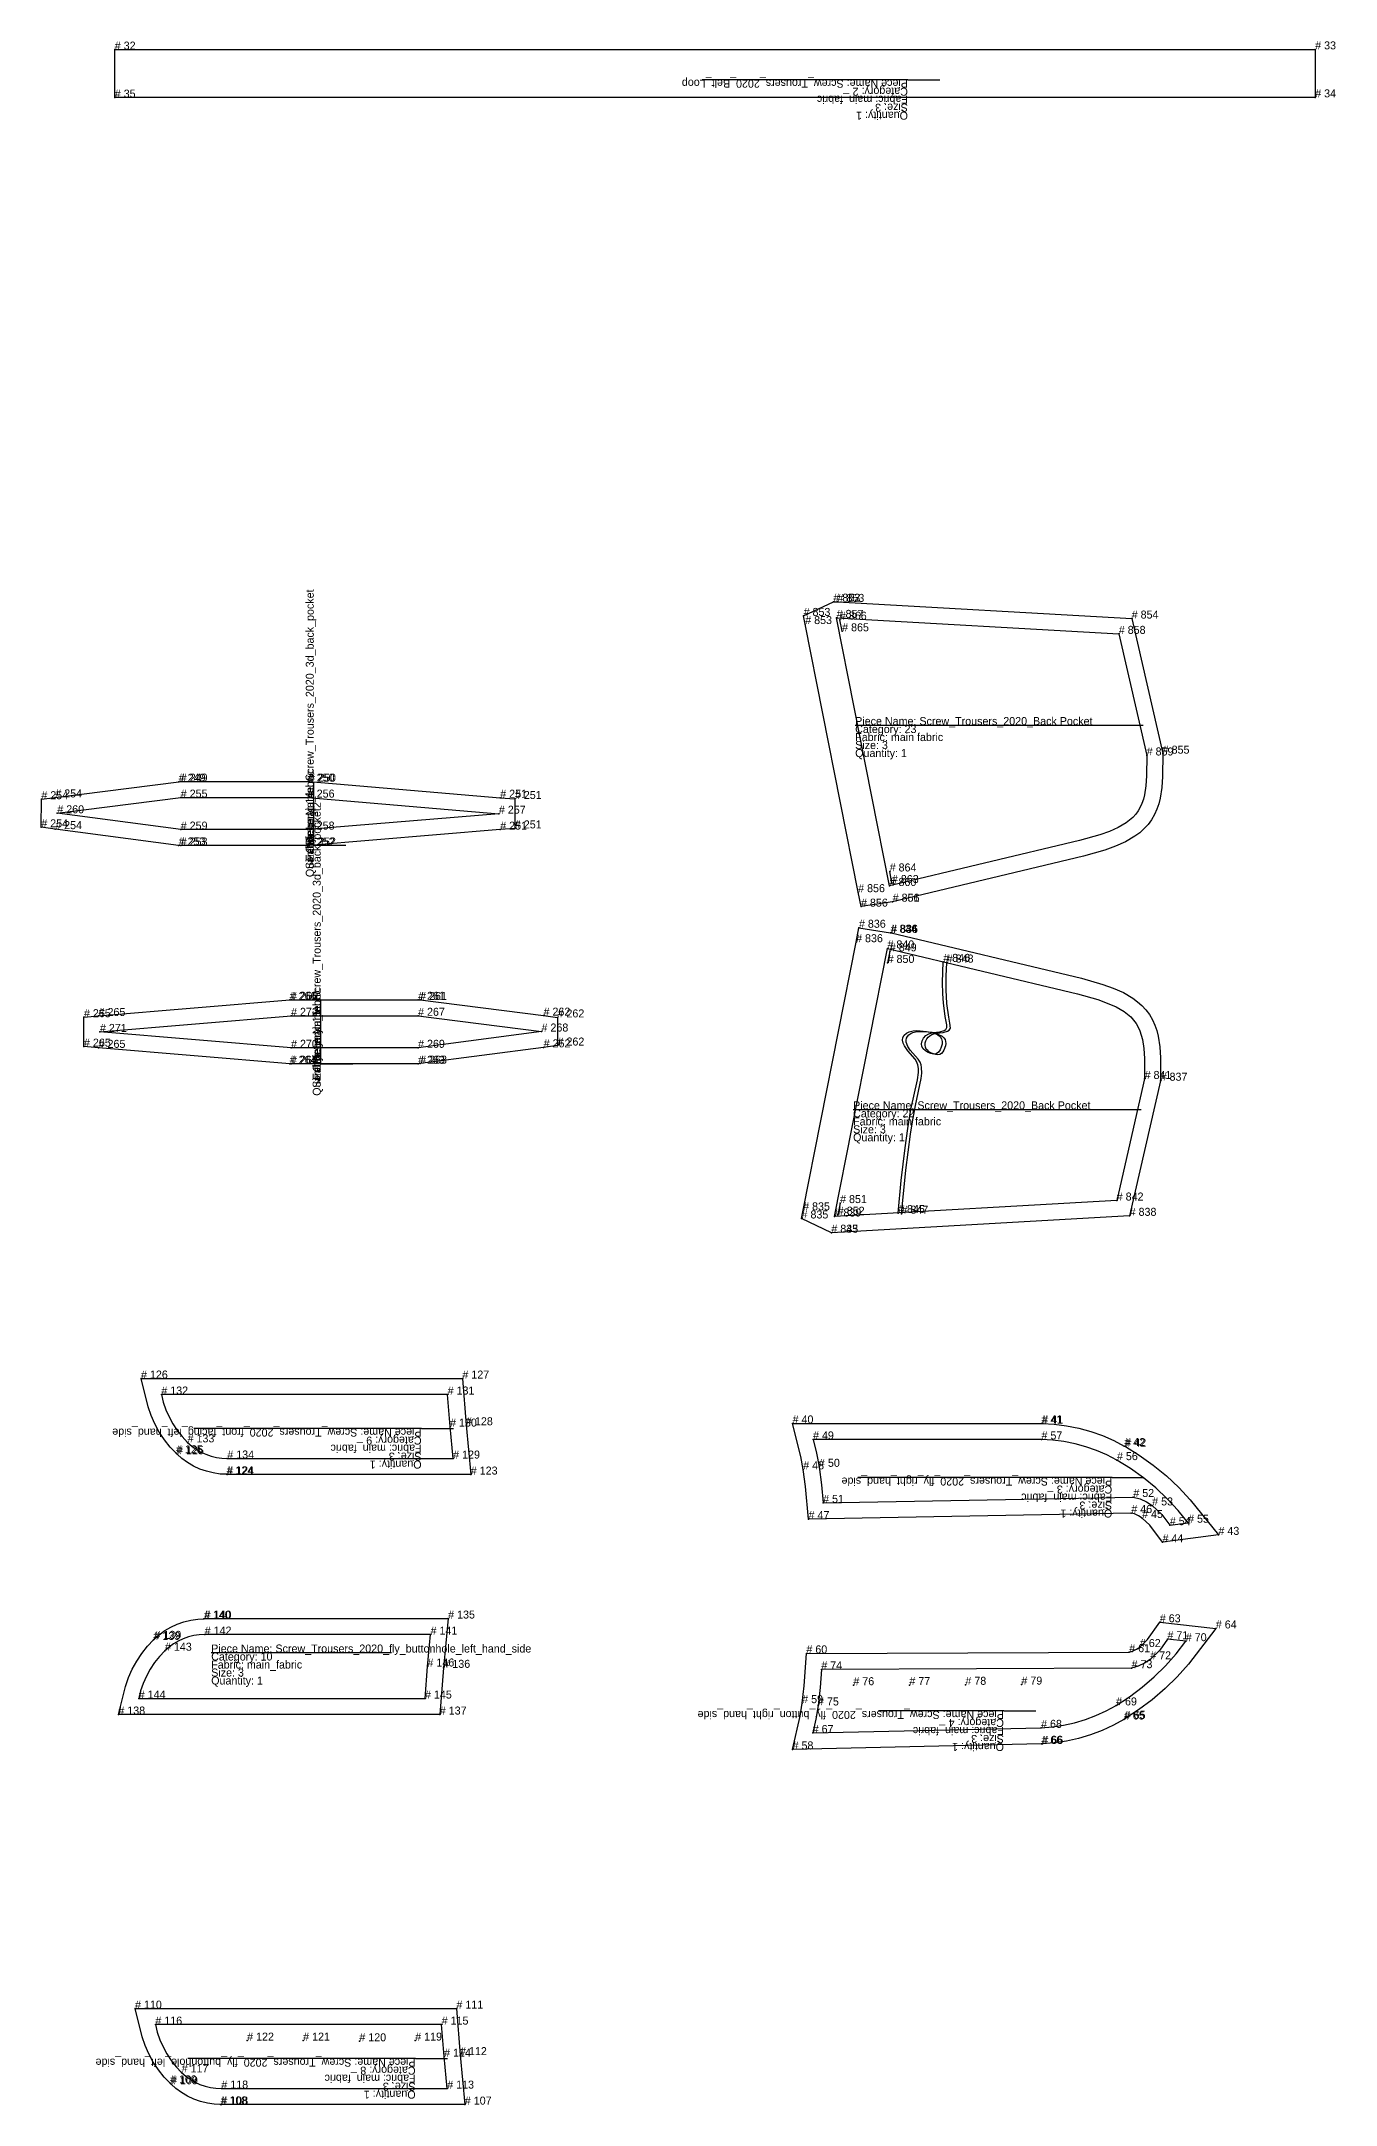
# Model space of a CAD drawing. Extents: x -265 to 2412, y -612 to 1604.
# Drawn here: x 1603 to 2412, y -612 to 677 of the extents above; entities that cross this region are included whole.
import ezdxf

# ---------------------------------------------------------------- set-up
doc = ezdxf.new("R2010")
doc.units = 0

# ---------------------------------------------------------------- blocks, each defined once
blk = doc.blocks.new('Belt_Loop-3')
at = {"layer": '1'}
blk.add_lwpolyline([(1649.35, 672.1475), (2399.35, 672.28), (2399.36, 642.28), (1649.36, 642.1475), (1649.35, 672.1475)], close=True, dxfattribs=at)
at = {"layer": '2'}
for p in [(1649.35, 672.1475), (2399.35, 672.28), (1649.36, 642.1475), (2399.36, 642.28)]:
    blk.add_point(p, dxfattribs=at)
at = {"layer": '5'}
blk.add_line((2144.9025, 653.335), (2164.9025, 653.335), dxfattribs=at)
at = {"layer": '7'}
blk.add_line((2144.9025, 653.335), (2016.4225, 653.335), dxfattribs=at)
at = {"layer": '1'}
for s, p in [('Piece Name: Screw_Trousers_2020_Belt_Loop', (2144.9025, 653.335)), ('Category: 2', (2144.9025, 648.335)), ('Fabric: main_fabric', (2144.9025, 643.335)), ('Quantity: 1', (2144.9025, 633.335)), ('Size: 3', (2144.9025, 638.335))]:
    blk.add_text(s, height=5, rotation=-180, dxfattribs=at).set_placement(p)
at = {"layer": '2'}
for s, p in [('# 32', (1649.35, 672.1475)), ('# 33', (2399.35, 672.28)), ('# 35', (1649.36, 642.1475)), ('# 34', (2399.36, 642.28))]:
    blk.add_text(s, height=5, dxfattribs=at).set_placement(p)
blk = doc.blocks.new('fly_right_hand_side-3')
at = {"layer": '1'}
blk.add_lwpolyline([(2072.8325, -186.48), (2228.3575, -186.48), (2228.92, -186.54), (2236.3125, -186.9625), (2243.99, -187.935), (2251.605, -189.45), (2259.1125, -191.5125), (2266.415, -194.1), (2273.5425, -197.195), (2280.105, -200.61), (2280.75, -200.9375), (2289.4725, -206.3175), (2298.12, -212.4825), (2306.3625, -219.24), (2314.07, -226.52), (2321.285, -234.315), (2338.9175, -256.1325), (2303.9825, -260.7675), (2296.085, -250.115), (2291.2325, -245.5975), (2289.0625, -244.19), (2286.5325, -243.0575), (2284.4675, -242.5), (2082.8175, -246.295), (2080.9475, -225.955), (2079.4825, -215.2025), (2077.955, -207.13), (2072.8325, -186.48)], close=True, dxfattribs=at)
at = {"layer": '14'}
blk.add_lwpolyline([(2085.6125, -196.48), (2087.725, -204.985), (2089.355, -213.6), (2090.885, -224.835), (2091.9225, -236.1275), (2285.725, -232.4775), (2289.91, -233.615), (2293.87, -235.3875), (2297.51, -237.75), (2303.59, -243.4075), (2308.5375, -250.0825), (2319.9625, -248.565), (2313.7225, -240.8425), (2306.9725, -233.55), (2299.7425, -226.7225), (2292.0575, -220.42), (2283.965, -214.6525), (2275.51, -209.44), (2269.2525, -206.1825), (2262.78, -203.37), (2256.1275, -201.015), (2249.3225, -199.145), (2242.395, -197.7675), (2235.3975, -196.88), (2228.3575, -196.48), (2085.6125, -196.48)], close=True, dxfattribs=at)
at = {"layer": '2'}
for p in [(2072.8325, -186.48), (2228.3575, -186.48), (2228.92, -186.54), (2085.6125, -196.48), (2228.3575, -196.48), (2280.105, -200.61), (2280.75, -200.9375), (2079.4825, -215.2025), (2089.355, -213.6), (2275.51, -209.44), (2091.9225, -236.1275), (2284.4675, -242.5), (2285.725, -232.4775), (2297.51, -237.75), (2082.8175, -246.295), (2291.2325, -245.5975), (2308.5375, -250.0825), (2319.9625, -248.565), (2338.9175, -256.1325), (2303.9825, -260.7675)]:
    blk.add_point(p, dxfattribs=at)
at = {"layer": '5'}
blk.add_line((2272.525, -220.315), (2292.525, -220.315), dxfattribs=at)
at = {"layer": '7'}
blk.add_line((2272.525, -220.315), (2113.5175, -220.315), dxfattribs=at)
at = {"layer": '1'}
for s, p in [('Piece Name: Screw_Trousers_2020_fly_right_hand_side', (2272.525, -220.315)), ('Fabric: main_fabric', (2272.525, -230.315)), ('Category: 3', (2272.525, -225.315)), ('Quantity: 1', (2272.525, -240.315)), ('Size: 3', (2272.525, -235.315))]:
    blk.add_text(s, height=5, rotation=-180, dxfattribs=at).set_placement(p)
at = {"layer": '2'}
for s, p in [('# 40', (2072.8325, -186.48)), ('# 49', (2085.6125, -196.48)), ('# 41', (2228.3575, -186.48)), ('# 57', (2228.3575, -196.48)), ('# 41', (2228.92, -186.54)), ('# 56', (2275.51, -209.44)), ('# 42', (2280.105, -200.61)), ('# 42', (2280.75, -200.9375)), ('# 48', (2079.4825, -215.2025)), ('# 50', (2089.355, -213.6)), ('# 51', (2091.9225, -236.1275)), ('# 52', (2285.725, -232.4775)), ('# 47', (2082.8175, -246.295)), ('# 46', (2284.4675, -242.5)), ('# 45', (2291.2325, -245.5975)), ('# 53', (2297.51, -237.75)), ('# 55', (2319.9625, -248.565)), ('# 44', (2303.9825, -260.7675)), ('# 54', (2308.5375, -250.0825)), ('# 43', (2338.9175, -256.1325))]:
    blk.add_text(s, height=5, dxfattribs=at).set_placement(p)
blk = doc.blocks.new('fly_button_right_hand_side-3')
at = {"layer": '1'}
blk.add_lwpolyline([(2072.8325, -390.2425), (2077.4925, -369.52), (2078.855, -361.305), (2080.07, -350.5875), (2081.4825, -330.2175), (2283.16, -329.4775), (2285.2075, -328.87), (2287.74, -327.6675), (2289.8325, -326.2425), (2294.6025, -321.5975), (2302.265, -310.7675), (2337.2875, -314.62), (2320.13, -336.855), (2313.105, -344.7975), (2305.57, -352.2425), (2297.475, -359.1875), (2288.985, -365.535), (2280.38, -371.1075), (2279.7975, -371.5425), (2273.3175, -375.1075), (2266.2325, -378.375), (2259.0075, -381.1175), (2251.5225, -383.36), (2243.9475, -385.04), (2236.285, -386.1925), (2228.895, -386.775), (2228.325, -386.7425), (2072.8325, -390.2425)], close=True, dxfattribs=at)
at = {"layer": '13'}
for p in [(2110.8125, -350.1075), (2145.8125, -349.98), (2180.8125, -349.8525), (2215.81, -349.725)]:
    blk.add_point(p, dxfattribs=at)
at = {"layer": '14'}
blk.add_lwpolyline([(2085.3925, -379.96), (2228.1025, -376.7475), (2235.14, -376.19), (2242.115, -375.1425), (2249, -373.615), (2255.76, -371.59), (2262.36, -369.085), (2268.765, -366.13), (2274.9525, -362.7275), (2283.2925, -357.325), (2291.25, -351.3775), (2298.7925, -344.905), (2305.8625, -337.92), (2312.4375, -330.485), (2318.5125, -322.6125), (2307.0575, -321.3525), (2302.26, -328.1375), (2296.31, -333.93), (2292.7225, -336.3725), (2288.8, -338.2325), (2284.645, -339.4675), (2090.8125, -340.1775), (2090.0275, -351.4925), (2088.75, -362.7575), (2087.315, -371.4075), (2085.3925, -379.96)], close=True, dxfattribs=at)
at = {"layer": '2'}
for p in [(2302.265, -310.7675), (2307.0575, -321.3525), (2337.2875, -314.62), (2081.4825, -330.2175), (2283.16, -329.4775), (2289.8325, -326.2425), (2296.31, -333.93), (2318.5125, -322.6125), (2090.8125, -340.1775), (2284.645, -339.4675), (2078.855, -361.305), (2088.75, -362.7575), (2274.9525, -362.7275), (2279.7975, -371.5425), (2280.38, -371.1075), (2085.3925, -379.96), (2228.1025, -376.7475), (2228.325, -386.7425), (2228.895, -386.775), (2072.8325, -390.2425)]:
    blk.add_point(p, dxfattribs=at)
at = {"layer": '5'}
blk.add_line((2204.8875, -366.1875), (2224.8875, -366.1875), dxfattribs=at)
at = {"layer": '7'}
blk.add_line((2204.8875, -366.1875), (2126.4225, -366.1875), dxfattribs=at)
at = {"layer": '1'}
for s, p in [('Piece Name: Screw_Trousers_2020_fly_button_right_hand_side', (2204.8875, -366.1875)), ('Category: 4', (2204.8875, -371.1875)), ('Fabric: main_fabric', (2204.8875, -376.1875)), ('Quantity: 1', (2204.8875, -386.1875)), ('Size: 3', (2204.8875, -381.1875))]:
    blk.add_text(s, height=5, rotation=-180, dxfattribs=at).set_placement(p)
at = {"layer": '13'}
for s, p in [('# 76', (2110.8125, -350.1075)), ('# 77', (2145.8125, -349.98)), ('# 78', (2180.8125, -349.8525)), ('# 79', (2215.81, -349.725))]:
    blk.add_text(s, height=5, dxfattribs=at).set_placement(p)
at = {"layer": '2'}
for s, p in [('# 63', (2302.265, -310.7675)), ('# 62', (2289.8325, -326.2425)), ('# 71', (2307.0575, -321.3525)), ('# 70', (2318.5125, -322.6125)), ('# 64', (2337.2875, -314.62)), ('# 60', (2081.4825, -330.2175)), ('# 74', (2090.8125, -340.1775)), ('# 61', (2283.16, -329.4775)), ('# 73', (2284.645, -339.4675)), ('# 72', (2296.31, -333.93)), ('# 59', (2078.855, -361.305)), ('# 75', (2088.75, -362.7575)), ('# 69', (2274.9525, -362.7275)), ('# 68', (2228.1025, -376.7475)), ('# 65', (2279.7975, -371.5425)), ('# 65', (2280.38, -371.1075)), ('# 58', (2072.8325, -390.2425)), ('# 67', (2085.3925, -379.96)), ('# 66', (2228.325, -386.7425)), ('# 66', (2228.895, -386.775))]:
    blk.add_text(s, height=5, dxfattribs=at).set_placement(p)
blk = doc.blocks.new('fly_buttonhole_left_hand_side-3-7')
at = {"layer": '1'}
blk.add_lwpolyline([(1868.0725, -612.2275), (1715.9425, -612.1975), (1715.455, -612.08), (1711.525, -611.885), (1707.23, -611.2575), (1702.96, -610.2075), (1698.82, -608.7525), (1694.8375, -606.91), (1691.0725, -604.7025), (1687.5, -602.115), (1684.5775, -599.5375), (1683.935, -598.9025), (1680.235, -594.9875), (1676.6425, -590.47), (1673.4475, -585.68), (1670.6575, -580.5825), (1668.3275, -575.3025), (1666.445, -569.8175), (1662.0325, -552.225), (1862.84, -552.225), (1865.0825, -581.295), (1868.0725, -612.2275)], close=True, dxfattribs=at)
at = {"layer": '13'}
for p in [(1732.0675, -572.22), (1767.0675, -572.22), (1802.17, -572.6575), (1837.0675, -572.22)]:
    blk.add_point(p, dxfattribs=at)
at = {"layer": '14'}
blk.add_lwpolyline([(1857.065, -602.2275), (1855.1325, -582.2475), (1853.5875, -562.22), (1674.7325, -562.22), (1675.9375, -567.0175), (1677.5425, -571.69), (1679.535, -576.21), (1681.9075, -580.5425), (1684.6475, -584.6525), (1687.7225, -588.5175), (1691.1225, -592.1175), (1693.6975, -594.3875), (1696.4775, -596.4), (1699.4375, -598.135), (1702.5525, -599.5775), (1705.7875, -600.715), (1709.1175, -601.5325), (1712.515, -602.03), (1715.945, -602.2), (1857.065, -602.2275)], close=True, dxfattribs=at)
at = {"layer": '2'}
for p in [(1662.0325, -552.225), (1862.84, -552.225), (1674.7325, -562.22), (1853.5875, -562.22), (1691.1225, -592.1175), (1855.1325, -582.2475), (1865.0825, -581.295), (1683.935, -598.9025), (1684.5775, -599.5375), (1715.945, -602.2), (1857.065, -602.2275), (1715.455, -612.08), (1715.9425, -612.1975), (1868.0725, -612.2275)]:
    blk.add_point(p, dxfattribs=at)
at = {"layer": '5'}
blk.add_line((1837.325, -583.4975), (1857.325, -583.4975), dxfattribs=at)
at = {"layer": '7'}
blk.add_line((1837.325, -583.4975), (1694.9675, -583.4975), dxfattribs=at)
at = {"layer": '1'}
for s, p in [('Piece Name: Screw_Trousers_2020_fly_buttonhole_left_hand_side', (1837.325, -583.4975)), ('Fabric: main_fabric', (1837.325, -593.4975)), ('Category: 8', (1837.325, -588.4975)), ('Quantity: 1', (1837.325, -603.4975)), ('Size: 3', (1837.325, -598.4975))]:
    blk.add_text(s, height=5, rotation=-180, dxfattribs=at).set_placement(p)
at = {"layer": '13'}
for s, p in [('# 122', (1732.0675, -572.22)), ('# 121', (1767.0675, -572.22)), ('# 119', (1837.0675, -572.22)), ('# 120', (1802.17, -572.6575))]:
    blk.add_text(s, height=5, dxfattribs=at).set_placement(p)
at = {"layer": '2'}
for s, p in [('# 110', (1662.0325, -552.225)), ('# 111', (1862.84, -552.225)), ('# 116', (1674.7325, -562.22)), ('# 115', (1853.5875, -562.22)), ('# 114', (1855.1325, -582.2475)), ('# 112', (1865.0825, -581.295)), ('# 117', (1691.1225, -592.1175)), ('# 109', (1683.935, -598.9025)), ('# 109', (1684.5775, -599.5375)), ('# 118', (1715.945, -602.2)), ('# 113', (1857.065, -602.2275)), ('# 108', (1715.455, -612.08)), ('# 108', (1715.9425, -612.1975)), ('# 107', (1868.0725, -612.2275))]:
    blk.add_text(s, height=5, dxfattribs=at).set_placement(p)
blk = doc.blocks.new('front_facing_left_hand_side-3')
at = {"layer": '1'}
blk.add_lwpolyline([(1871.8, -218.445), (1719.6675, -218.415), (1719.18, -218.2975), (1715.28, -218.105), (1710.925, -217.4675), (1706.685, -216.425), (1702.5525, -214.9725), (1698.5775, -213.13), (1694.78, -210.905), (1691.2375, -208.3425), (1688.305, -205.755), (1687.6575, -205.1175), (1683.9825, -201.2275), (1680.385, -196.7075), (1677.165, -191.88), (1674.3825, -186.8), (1672.06, -181.53), (1670.17, -176.025), (1665.76, -158.4425), (1866.565, -158.4425), (1868.8225, -187.64), (1871.8, -218.445)], close=True, dxfattribs=at)
at = {"layer": '14'}
blk.add_lwpolyline([(1860.7925, -208.445), (1858.86, -188.465), (1857.3125, -168.4375), (1678.4575, -168.4375), (1679.6625, -173.235), (1681.2675, -177.9075), (1683.26, -182.4275), (1685.6325, -186.76), (1688.3725, -190.8675), (1691.4525, -194.7375), (1694.8475, -198.335), (1697.4225, -200.605), (1700.2025, -202.6175), (1703.165, -204.3525), (1706.2775, -205.795), (1709.5125, -206.9325), (1712.8425, -207.75), (1716.24, -208.2475), (1719.67, -208.4175), (1860.7925, -208.445)], close=True, dxfattribs=at)
at = {"layer": '2'}
for p in [(1665.76, -158.4425), (1866.565, -158.4425), (1678.4575, -168.4375), (1857.3125, -168.4375), (1858.86, -188.465), (1868.8225, -187.64), (1687.6575, -205.1175), (1688.305, -205.755), (1694.8475, -198.335), (1719.18, -218.2975), (1719.6675, -218.415), (1719.67, -208.4175), (1860.7925, -208.445), (1871.8, -218.445)]:
    blk.add_point(p, dxfattribs=at)
at = {"layer": '5'}
blk.add_line((1841.05, -189.715), (1861.05, -189.715), dxfattribs=at)
at = {"layer": '7'}
blk.add_line((1841.05, -189.715), (1698.6925, -189.715), dxfattribs=at)
at = {"layer": '1'}
for s, p in [('Piece Name: Screw_Trousers_2020_front_facing_left_hand_side', (1841.05, -189.715)), ('Category: 9', (1841.05, -194.715)), ('Fabric: main_fabric', (1841.05, -199.715)), ('Size: 3', (1841.05, -204.715)), ('Quantity: 1', (1841.05, -209.715))]:
    blk.add_text(s, height=5, rotation=-180, dxfattribs=at).set_placement(p)
at = {"layer": '2'}
for s, p in [('# 126', (1665.76, -158.4425)), ('# 127', (1866.565, -158.4425)), ('# 132', (1678.4575, -168.4375)), ('# 131', (1857.3125, -168.4375)), ('# 133', (1694.8475, -198.335)), ('# 130', (1858.86, -188.465)), ('# 128', (1868.8225, -187.64)), ('# 125', (1687.6575, -205.1175)), ('# 125', (1688.305, -205.755)), ('# 134', (1719.67, -208.4175)), ('# 129', (1860.7925, -208.445)), ('# 124', (1719.18, -218.2975)), ('# 124', (1719.6675, -218.415)), ('# 123', (1871.8, -218.445))]:
    blk.add_text(s, height=5, dxfattribs=at).set_placement(p)
blk = doc.blocks.new('fly_buttonhole_left_hand_side-3-9')
at = {"layer": '1'}
blk.add_lwpolyline([(1857.67, -308.4375), (1854.69, -339.245), (1852.4375, -368.435), (1651.615, -368.435), (1656.045, -350.8425), (1657.925, -345.3675), (1660.255, -340.0775), (1663.0475, -334.985), (1666.2375, -330.1975), (1669.8475, -325.665), (1673.5275, -321.7625), (1674.1825, -321.12), (1677.115, -318.5375), (1680.665, -315.975), (1684.455, -313.7525), (1688.4125, -311.9175), (1692.5725, -310.4575), (1696.795, -309.415), (1701.16, -308.775), (1705.0475, -308.58), (1705.5425, -308.465), (1857.67, -308.4375)], close=True, dxfattribs=at)
at = {"layer": '14'}
blk.add_lwpolyline([(1846.6625, -318.4375), (1705.545, -318.465), (1702.12, -318.6375), (1698.72, -319.135), (1695.3875, -319.9575), (1692.15, -321.095), (1689.0375, -322.5375), (1686.0775, -324.2725), (1683.295, -326.2825), (1680.7225, -328.5475), (1677.33, -332.145), (1674.2525, -336.01), (1671.5125, -340.1225), (1669.135, -344.4575), (1667.1425, -348.98), (1665.5375, -353.655), (1664.3325, -358.44), (1843.185, -358.44), (1844.73, -338.4175), (1846.6625, -318.4375)], close=True, dxfattribs=at)
at = {"layer": '2'}
for p in [(1705.0475, -308.58), (1705.5425, -308.465), (1857.67, -308.4375), (1673.5275, -321.7625), (1674.1825, -321.12), (1705.545, -318.465), (1846.6625, -318.4375), (1680.7225, -328.5475), (1844.73, -338.4175), (1854.69, -339.245), (1664.3325, -358.44), (1843.185, -358.44), (1651.615, -368.435), (1852.4375, -368.435)]:
    blk.add_point(p, dxfattribs=at)
at = {"layer": '5'}
blk.add_line((1709.6075, -329.68), (1729.6075, -329.68), dxfattribs=at)
at = {"layer": '7'}
blk.add_line((1709.6075, -329.68), (1822.335, -329.68), dxfattribs=at)
at = {"layer": '1'}
for s, p in [('Category: 10', (1709.6075, -334.68)), ('Piece Name: Screw_Trousers_2020_fly_buttonhole_left_hand_side', (1709.6075, -329.68)), ('Fabric: main_fabric', (1709.6075, -339.68)), ('Size: 3', (1709.6075, -344.68)), ('Quantity: 1', (1709.6075, -349.68))]:
    blk.add_text(s, height=5, dxfattribs=at).set_placement(p)
at = {"layer": '2'}
for s, p in [('# 140', (1705.0475, -308.58)), ('# 140', (1705.5425, -308.465)), ('# 135', (1857.67, -308.4375)), ('# 139', (1673.5275, -321.7625)), ('# 139', (1674.1825, -321.12)), ('# 142', (1705.545, -318.465)), ('# 141', (1846.6625, -318.4375)), ('# 143', (1680.7225, -328.5475)), ('# 146', (1844.73, -338.4175)), ('# 136', (1854.69, -339.245)), ('# 144', (1664.3325, -358.44)), ('# 145', (1843.185, -358.44)), ('# 138', (1651.615, -368.435)), ('# 137', (1852.4375, -368.435))]:
    blk.add_text(s, height=5, dxfattribs=at).set_placement(p)
blk = doc.blocks.new('3d_back_pocket-3')
at = {"layer": '1'}
blk.add_lwpolyline([(1690.585, 214.65), (1769.95, 214.65), (1770.79, 214.615), (1890.185, 204.56), (1899.355, 203.7875), (1899.3425, 185.395), (1890.1725, 184.6325), (1770.7775, 174.7075), (1769.95, 174.6725), (1690.585, 174.6725), (1689.28, 174.7575), (1612.1525, 184.9275), (1603.4475, 186.0725), (1603.48, 203.65), (1612.1975, 204.76), (1689.325, 214.57), (1690.585, 214.65)], close=True, dxfattribs=at)
at = {"layer": '14'}
blk.add_lwpolyline([(1690.585, 204.65), (1769.95, 204.65), (1889.345, 194.595), (1769.95, 184.67), (1690.585, 184.67), (1613.4575, 194.84), (1690.585, 204.65)], close=True, dxfattribs=at)
at = {"layer": '2'}
for p in [(1689.325, 214.57), (1690.585, 214.65), (1769.95, 214.65), (1770.79, 214.615), (1603.48, 203.65), (1612.1975, 204.76), (1613.4575, 194.84), (1690.585, 204.65), (1769.95, 204.65), (1889.345, 194.595), (1890.185, 204.56), (1899.355, 203.7875), (1603.4475, 186.0725), (1612.1525, 184.9275), (1690.585, 184.67), (1769.95, 184.67), (1890.1725, 184.6325), (1899.3425, 185.395), (1689.28, 174.7575), (1690.585, 174.6725), (1769.95, 174.6725), (1770.7775, 174.7075)]:
    blk.add_point(p, dxfattribs=at)
at = {"layer": '5'}
blk.add_line((1773.68, 174.9475), (1793.68, 174.9475), dxfattribs=at)
at = {"layer": '7'}
blk.add_line((1773.68, 174.9475), (1773.68, 214.37), dxfattribs=at)
at = {"layer": '1'}
for s, p in [('Piece Name: Screw_Trousers_2020_3d_back_pocket', (1773.68, 174.9475)), ('Fabric: main_fabric', (1773.68, 164.9475)), ('Category: 14', (1773.68, 169.9475)), ('Quantity: 1', (1773.68, 154.9475)), ('Size: 3', (1773.68, 159.9475))]:
    blk.add_text(s, height=5, rotation=90, dxfattribs=at).set_placement(p)
at = {"layer": '2'}
for s, p in [('# 249', (1689.325, 214.57)), ('# 249', (1690.585, 214.65)), ('# 250', (1769.95, 214.65)), ('# 250', (1770.79, 214.615)), ('# 254', (1603.48, 203.65)), ('# 254', (1612.1975, 204.76)), ('# 255', (1690.585, 204.65)), ('# 256', (1769.95, 204.65)), ('# 251', (1890.185, 204.56)), ('# 251', (1899.355, 203.7875)), ('# 260', (1613.4575, 194.84)), ('# 257', (1889.345, 194.595)), ('# 254', (1603.4475, 186.0725)), ('# 254', (1612.1525, 184.9275)), ('# 259', (1690.585, 184.67)), ('# 258', (1769.95, 184.67)), ('# 251', (1890.1725, 184.6325)), ('# 251', (1899.3425, 185.395)), ('# 253', (1689.28, 174.7575)), ('# 253', (1690.585, 174.6725)), ('# 252', (1769.95, 174.6725)), ('# 252', (1770.7775, 174.7075))]:
    blk.add_text(s, height=5, dxfattribs=at).set_placement(p)
blk = doc.blocks.new('3d_back_pocket2-3')
at = {"layer": '1'}
blk.add_lwpolyline([(1840.12, 78.18), (1917.2475, 68.37), (1925.9725, 67.26), (1926, 49.685), (1917.2925, 48.5375), (1840.165, 38.3675), (1838.8575, 38.2825), (1759.495, 38.2825), (1758.67, 38.3175), (1639.275, 48.2425), (1630.115, 49.0025), (1630.1025, 67.395), (1639.2625, 68.17), (1758.6575, 78.225), (1759.495, 78.26), (1838.8575, 78.26), (1840.12, 78.18)], close=True, dxfattribs=at)
at = {"layer": '14'}
blk.add_lwpolyline([(1838.8575, 68.26), (1915.985, 58.45), (1838.8575, 48.28), (1759.495, 48.28), (1640.1, 58.205), (1759.495, 68.26), (1838.8575, 68.26)], close=True, dxfattribs=at)
at = {"layer": '2'}
for p in [(1758.6575, 78.225), (1759.495, 78.26), (1838.8575, 78.26), (1840.12, 78.18), (1630.1025, 67.395), (1639.2625, 68.17), (1759.495, 68.26), (1838.8575, 68.26), (1917.2475, 68.37), (1925.9725, 67.26), (1640.1, 58.205), (1915.985, 58.45), (1630.115, 49.0025), (1639.275, 48.2425), (1759.495, 48.28), (1838.8575, 48.28), (1917.2925, 48.5375), (1926, 49.685), (1758.67, 38.3175), (1759.495, 38.2825), (1838.8575, 38.2825), (1840.165, 38.3675)]:
    blk.add_point(p, dxfattribs=at)
at = {"layer": '5'}
blk.add_line((1778.0425, 38.2825), (1798.0425, 38.2825), dxfattribs=at)
at = {"layer": '7'}
blk.add_line((1778.0425, 38.2825), (1778.0425, 78.26), dxfattribs=at)
at = {"layer": '1'}
for s, p in [('Piece Name: Screw_Trousers_2020_3d_back_pocket2', (1778.0425, 38.2825)), ('Fabric: main_fabric', (1778.0425, 28.2825)), ('Category: 15', (1778.0425, 33.2825)), ('Quantity: 1', (1778.0425, 18.2825)), ('Size: 3', (1778.0425, 23.2825))]:
    blk.add_text(s, height=5, rotation=90, dxfattribs=at).set_placement(p)
at = {"layer": '2'}
for s, p in [('# 266', (1758.6575, 78.225)), ('# 266', (1759.495, 78.26)), ('# 261', (1838.8575, 78.26)), ('# 261', (1840.12, 78.18)), ('# 265', (1630.1025, 67.395)), ('# 265', (1639.2625, 68.17)), ('# 272', (1759.495, 68.26)), ('# 267', (1838.8575, 68.26)), ('# 262', (1917.2475, 68.37)), ('# 262', (1925.9725, 67.26)), ('# 265', (1630.115, 49.0025)), ('# 265', (1639.275, 48.2425)), ('# 271', (1640.1, 58.205)), ('# 270', (1759.495, 48.28)), ('# 269', (1838.8575, 48.28)), ('# 268', (1915.985, 58.45)), ('# 262', (1917.2925, 48.5375)), ('# 262', (1926, 49.685)), ('# 264', (1758.67, 38.3175)), ('# 264', (1759.495, 38.2825)), ('# 263', (1838.8575, 38.2825)), ('# 263', (1840.165, 38.3675))]:
    blk.add_text(s, height=5, dxfattribs=at).set_placement(p)
blk = doc.blocks.new('Back Pocket-3-21')
at = {"layer": '1'}
blk.add_lwpolyline([(2078.44, -58.3925), (2079.44, -53.2975), (2112.52, 114.2675), (2114.31, 123.3), (2134.0775, 120.2125), (2134.4625, 120.1225), (2253.31, 91.7425), (2266.5875, 87.91), (2273.1875, 85.5575), (2279.5325, 82.74), (2285.425, 79.2975), (2288.4175, 77.0825), (2291.105, 74.7025), (2293.6225, 71.9825), (2295.8325, 69.0025), (2297.69, 65.785), (2299.17, 62.465), (2300.3175, 59.09), (2301.225, 55.54), (2302.2725, 48.9225), (2302.755, 41.995), (2302.785, 27.7), (2283.4325, -56.74), (2097.0625, -67.2975), (2078.44, -58.3925)], close=True, dxfattribs=at)
at = {"layer": '14'}
blk.add_lwpolyline([(2099.06, -57.17), (2132.14, 110.395), (2250.79, 82.0625), (2263.505, 78.3925), (2269.465, 76.2675), (2274.98, 73.8175), (2279.9075, 70.94), (2282.11, 69.31), (2284.1175, 67.5325), (2285.905, 65.6), (2287.4625, 63.5), (2288.77, 61.235), (2289.85, 58.8125), (2290.725, 56.2375), (2291.4175, 53.53), (2292.33, 47.7725), (2292.755, 41.6525), (2292.7825, 28.82), (2275.3625, -47.1825), (2099.06, -57.17)], close=True, dxfattribs=at)
at = {"layer": '2'}
for p in [(2114.31, 123.3), (2134.0775, 120.2125), (2134.4625, 120.1225), (2112.52, 114.2675), (2132.14, 110.395), (2133.6125, 108.5775), (2132.21, 101.315), (2166.995, 101.9825), (2169.1625, 101.5575), (2292.7825, 28.82), (2302.785, 27.7), (2102.5275, -48.78), (2275.3625, -47.1825), (2078.44, -58.3925), (2079.44, -53.2975), (2099.06, -57.17), (2101.125, -56.04), (2138.74, -54.99), (2140.905, -55.4175), (2283.4325, -56.74), (2097.0625, -67.2975)]:
    blk.add_point(p, dxfattribs=at)
at = {"layer": '4'}
for p in [(2134.0775, 120.21, 5), (2097.0625, -67.2975, 5)]:
    blk.add_point(p, dxfattribs=at)
at = {"layer": '5'}
blk.add_line((2110.665, 9.8175), (2130.665, 9.8175), dxfattribs=at)
at = {"layer": '7'}
blk.add_line((2110.665, 9.8175), (2290.6525, 9.8175), dxfattribs=at)
at = {"layer": '8'}
for p, q in [((2133.6125, 108.5775), (2132.21, 101.315)), ((2102.5275, -48.78), (2101.125, -56.04))]:
    blk.add_line(p, q, dxfattribs=at)
for points in [[(2138.74, -54.99), (2140.7775, -34.64), (2143.1025, -14.2875), (2144.7525, -2.25), (2146.7825, 9.705), (2150.8, 28.3025), (2151.4375, 32.9), (2151.43, 35.26), (2151.0975, 37.565), (2150.34, 39.7175), (2149.46, 41.1825), (2144.795, 46.4475), (2142.7425, 49.4875), (2141.9825, 51.2275), (2141.585, 53.0325), (2141.765, 54.7325), (2142.655, 56.18), (2144.07, 57.345), (2145.755, 58.185), (2148.15, 58.8125), (2150.5525, 58.9875), (2156.4675, 58.565), (2160.06, 57.7575), (2161.8675, 57.1525), (2163.5625, 56.3175), (2164.98, 55.24), (2165.9525, 53.885), (2166.355, 52.2675), (2166.26, 50.475), (2165.77, 48.63), (2164.9925, 46.9125), (2163.9325, 45.485), (2162.59, 44.5725), (2160.9775, 44.3175), (2159.2275, 44.6475), (2157.475, 45.35), (2155.8125, 46.3375), (2154.475, 47.585), (2153.645, 49.1275), (2153.4325, 50.845), (2153.7725, 52.63), (2154.5775, 54.2975), (2156.0625, 55.93), (2157.94, 57.085), (2160.61, 57.7875), (2164.7375, 58.225), (2167.46, 59), (2168.5775, 59.6825), (2169.25, 60.975), (2169.285, 62.575), (2168.265, 67.9425), (2167.0925, 76.395), (2166.6725, 82.0675), (2166.5075, 89.19), (2166.995, 101.9825)], [(2140.905, -55.4175), (2143.675, -28.27), (2146.475, -5.6925), (2147.8725, 3.2975), (2149.5375, 12.245), (2153.1825, 29.01), (2153.6025, 32.475), (2153.4775, 35.99), (2153.1175, 37.6925), (2152.5075, 39.2925), (2151.285, 41.2175), (2146.4, 46.73), (2144.9075, 49.0575), (2143.8875, 51.7075), (2143.7325, 53.0475), (2143.9325, 54.31), (2144.5375, 55.42), (2145.4775, 56.3725), (2146.6425, 57.1575), (2147.9225, 57.76), (2149.715, 58.2825), (2151.5175, 58.5225), (2155.105, 58.4775), (2159.82, 57.95), (2163.68, 56.88), (2166.3375, 55.4875), (2167.3825, 54.56), (2168.12, 53.46), (2168.4725, 52.2625), (2168.53, 50.955), (2168.3375, 49.585), (2167.3775, 46.8975), (2166.665, 45.725), (2165.79, 44.775), (2164.755, 44.1375), (2163.565, 43.895), (2162.2775, 44), (2159.64, 44.925), (2158.37, 45.65), (2157.2575, 46.5), (2156.38, 47.515), (2155.8125, 48.7025), (2155.6, 49.975), (2155.71, 51.3175), (2156.1, 52.6425), (2156.7425, 53.8725), (2157.6175, 54.95), (2158.6725, 55.855), (2159.86, 56.5625), (2161.1275, 57.035), (2162.7775, 57.3625), (2166.905, 57.7975), (2169.625, 58.575), (2170.7425, 59.2575), (2171.4175, 60.5475), (2171.1225, 63.76), (2170.4325, 67.5175), (2169.26, 75.9675), (2168.735, 84.4925), (2168.7375, 93.03), (2169.1625, 101.5575)]]:
    blk.add_lwpolyline(points, dxfattribs=at)
at = {"layer": '1'}
for s, p in [('Piece Name: Screw_Trousers_2020_Back Pocket', (2110.665, 9.8175)), ('Size: 3', (2110.665, -5.1825)), ('Category: 22', (2110.665, 4.8175)), ('Fabric: main fabric', (2110.665, -0.1825)), ('Quantity: 1', (2110.665, -10.1825))]:
    blk.add_text(s, height=5, dxfattribs=at).set_placement(p)
at = {"layer": '2'}
for s, p in [('# 836', (2112.52, 114.2675)), ('# 836', (2114.31, 123.3)), ('# 836', (2134.0775, 120.2125)), ('# 836', (2134.4625, 120.1225)), ('# 840', (2132.14, 110.395)), ('# 850', (2132.21, 101.315)), ('# 849', (2133.6125, 108.5775)), ('# 846', (2166.995, 101.9825)), ('# 848', (2169.1625, 101.5575)), ('# 841', (2292.7825, 28.82)), ('# 837', (2302.785, 27.7)), ('# 835', (2079.44, -53.2975)), ('# 852', (2101.125, -56.04)), ('# 851', (2102.5275, -48.78)), ('# 845', (2138.74, -54.99)), ('# 847', (2140.905, -55.4175)), ('# 842', (2275.3625, -47.1825)), ('# 835', (2078.44, -58.3925)), ('# 835', (2097.0625, -67.2975)), ('# 839', (2099.06, -57.17)), ('# 838', (2283.4325, -56.74))]:
    blk.add_text(s, height=5, dxfattribs=at).set_placement(p)
at = {"layer": '4'}
for s, p in [('# 844', (2134.0775, 120.21)), ('# 843', (2097.0625, -67.2975))]:
    blk.add_text(s, height=5, dxfattribs=at).set_placement(p)
blk = doc.blocks.new('Back Pocket-3-22')
at = {"layer": '1'}
blk.add_lwpolyline([(2079.725, 318.195), (2098.35, 327.1075), (2100.9125, 326.965), (2284.7175, 316.5525), (2304.0725, 232.115), (2304.0475, 217.815), (2303.565, 210.885), (2302.5175, 204.2675), (2301.6075, 200.715), (2300.46, 197.34), (2298.98, 194.02), (2297.1225, 190.805), (2294.915, 187.8275), (2292.39, 185.1), (2289.705, 182.725), (2286.725, 180.5175), (2280.825, 177.07), (2274.4875, 174.255), (2267.855, 171.895), (2254.6175, 168.07), (2135.365, 139.5975), (2115.595, 136.5025), (2113.8075, 145.545), (2080.7275, 313.11), (2079.725, 318.195)], close=True, dxfattribs=at)
at = {"layer": '14'}
blk.add_lwpolyline([(2100.3475, 316.98), (2276.65, 306.9925), (2294.07, 230.99), (2294.045, 218.155), (2293.62, 212.035), (2292.7075, 206.2775), (2292.015, 203.57), (2291.14, 200.995), (2290.06, 198.5725), (2288.7525, 196.3075), (2287.195, 194.2075), (2285.4075, 192.275), (2283.4, 190.5), (2281.1975, 188.8675), (2276.27, 185.99), (2270.755, 183.54), (2264.795, 181.4175), (2252.08, 177.745), (2133.4275, 149.415), (2100.3475, 316.98)], close=True, dxfattribs=at)
at = {"layer": '2'}
for p in [(2098.35, 327.1075), (2100.9125, 326.965), (2079.725, 318.195), (2080.7275, 313.11), (2100.3475, 316.98), (2102.4125, 315.85), (2284.7175, 316.5525), (2103.815, 308.59), (2276.65, 306.9925), (2294.07, 230.99), (2304.0725, 232.115), (2133.4975, 158.495), (2113.8075, 145.545), (2133.4275, 149.415), (2134.9, 151.2325), (2115.595, 136.5025), (2135.365, 139.5975)]:
    blk.add_point(p, dxfattribs=at)
at = {"layer": '4'}
for p in [(2098.35, 327.105, 5), (2135.365, 139.5975, 5)]:
    blk.add_point(p, dxfattribs=at)
at = {"layer": '5'}
blk.add_line((2111.95, 249.9925), (2131.95, 249.9925), dxfattribs=at)
at = {"layer": '7'}
blk.add_line((2111.95, 249.9925), (2291.94, 249.9925), dxfattribs=at)
at = {"layer": '8'}
for p, q in [((2103.815, 308.59), (2102.4125, 315.85)), ((2134.9, 151.2325), (2133.4975, 158.495))]:
    blk.add_line(p, q, dxfattribs=at)
at = {"layer": '1'}
for s, p in [('Category: 23', (2111.95, 244.9925)), ('Piece Name: Screw_Trousers_2020_Back Pocket', (2111.95, 249.9925)), ('Fabric: main fabric', (2111.95, 239.9925)), ('Size: 3', (2111.95, 234.9925)), ('Quantity: 1', (2111.95, 229.9925))]:
    blk.add_text(s, height=5, dxfattribs=at).set_placement(p)
at = {"layer": '2'}
for s, p in [('# 853', (2079.725, 318.195)), ('# 853', (2098.35, 327.1075)), ('# 853', (2100.9125, 326.965)), ('# 853', (2080.7275, 313.11)), ('# 857', (2100.3475, 316.98)), ('# 866', (2102.4125, 315.85)), ('# 865', (2103.815, 308.59)), ('# 858', (2276.65, 306.9925)), ('# 854', (2284.7175, 316.5525)), ('# 859', (2294.07, 230.99)), ('# 855', (2304.0725, 232.115)), ('# 864', (2133.4975, 158.495)), ('# 863', (2134.9, 151.2325)), ('# 856', (2113.8075, 145.545)), ('# 860', (2133.4275, 149.415)), ('# 856', (2135.365, 139.5975)), ('# 856', (2115.595, 136.5025))]:
    blk.add_text(s, height=5, dxfattribs=at).set_placement(p)
at = {"layer": '4'}
for s, p in [('# 862', (2098.35, 327.105)), ('# 861', (2135.365, 139.5975))]:
    blk.add_text(s, height=5, dxfattribs=at).set_placement(p)

msp = doc.modelspace()

# ---------------------------------------------------------------- block references
at = {"layer": '1'}
for name in ['Belt_Loop-3', '3d_back_pocket-3', 'Back Pocket-3-22', '3d_back_pocket2-3', 'Back Pocket-3-21', 'front_facing_left_hand_side-3', 'fly_right_hand_side-3', 'fly_buttonhole_left_hand_side-3-9', 'fly_button_right_hand_side-3', 'fly_buttonhole_left_hand_side-3-7']:
    msp.add_blockref(name, (0, 0), dxfattribs=at)

doc.saveas('drawing.dxf')
